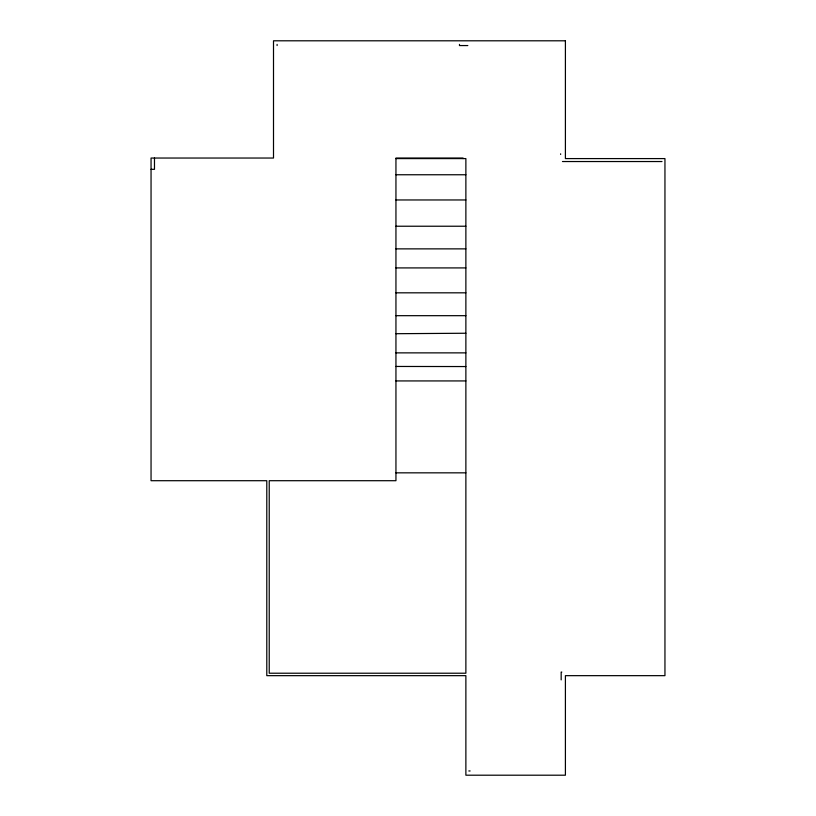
<?xml version="1.0" encoding="UTF-8"?>
<svg xmlns="http://www.w3.org/2000/svg" width="816" height="816" viewBox="0 0 816 816"><rect width="100%" height="100%" fill="white"/><g stroke="black" fill="none" stroke-linecap="round" stroke-linejoin="round"><path stroke-width="1.22" d="M395.944 333.703L465.875 333.244M467.833 45.563L459.469 45.563L459.469 44.401M395.944 158.59L465.875 158.59L465.875 673.22L269.229 673.22L269.229 480.706L395.944 480.706L395.944 158.039L463.07 158.039L463.07 158.59M562.459 161.537L661.99 161.537M151.052 169.33L154.479 169.33L154.479 158.039M395.944 174.757L465.875 174.757M395.944 199.961L465.875 199.961M395.944 226.226L465.875 226.226M395.944 248.87L465.875 248.87M395.944 267.913L465.875 267.913M395.944 292.822L465.875 292.822M395.944 315.68L465.875 315.68M395.944 352.869L465.875 352.869M395.944 380.929L465.875 380.929M395.944 472.841L465.875 472.841M561.816 672.068L561.173 672.068L561.173 679.901M468.823 770.957L470.108 770.957M395.944 366.455L465.875 366.557M560.643 153.826L560.643 154.438M277.103 44.401L277.103 45.563M565.406 40.8L273.503 40.8L273.503 158.039L151.052 158.039L151.052 480.706L266.791 480.706L266.791 675.658L465.875 675.658L465.875 775.2L565.406 775.2L565.406 675.658L664.948 675.658L664.948 158.59L565.406 158.59L565.406 40.8"/></g></svg>
